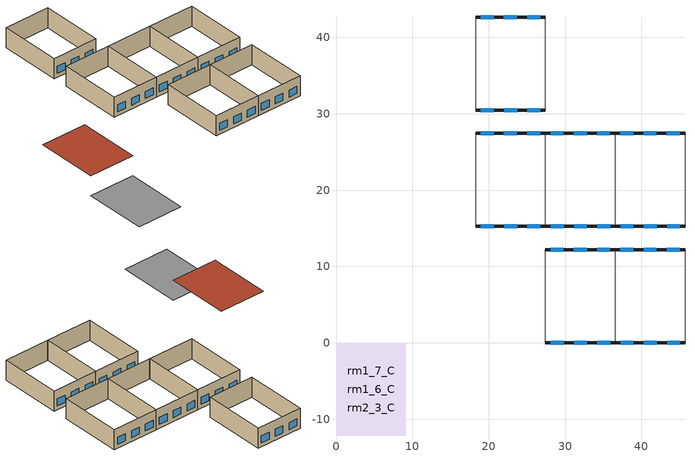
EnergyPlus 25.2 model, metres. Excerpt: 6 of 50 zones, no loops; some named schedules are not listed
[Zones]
rm1_6_C
 floor outside (SIMULATED_SL110): 0,-12.19 0,0 9.14,0 9.14,-12.19 z0
 wall outside (4_CONC_RADVA135): 36.58,12.19 27.43,12.19 / 27.43,0 36.58,0 z0:3.96
 wall to rm1_5_C (PARTITION115_rev): 27.43,12.19 27.43,0 z0:3.96
 wall to rm1_7_C (PARTITION115): 36.58,0 36.58,12.19 z0:3.96
 window (GT3): 35.88,12.19 34.2,12.19 / 32.83,12.19 31.15,12.19 / 29.78,12.19 28.1,12.19 / 28.13,0 29.81,0 / 31.18,0 32.86,0 / 34.23,0 35.91,0 z0.76:2.13
 roof outside (CONC_4_IN_NO96): 0,12.19 0,0 9.14,0 9.14,12.19 z3.96
rm1_7_C
 floor outside (SIMULATED_SL110): 0,-12.19 0,0 9.14,0 9.14,-12.19 z0
 wall outside (4_CONC_RADVA135): 45.72,12.19 36.58,12.19 / 36.58,0 45.72,0 z0:3.96
 wall to rm1_8_C (PARTITION115): 45.72,0 45.72,12.19 z0:3.96
 window (GT3): 45.02,12.19 43.34,12.19 / 41.97,12.19 40.3,12.19 / 38.92,12.19 37.25,12.19 / 37.28,0 38.95,0 / 40.33,0 42,0 / 43.37,0 45.05,0 z0.76:2.13
 roof outside (CONC_4_IN_NO96): 0,12.19 0,0 9.14,0 9.14,12.19 z3.96
rm2_3_C
 floor outside (SIMULATED_SL110): 0,-12.19 0,0 9.14,0 9.14,-12.19 z0
 wall outside (4_CONC_RADVA135): 27.43,27.43 18.29,27.43 / 18.29,15.24 27.43,15.24 z0:3.96
 wall to rm2_2_C (PARTITION115_rev): 18.29,27.43 18.29,15.24 z0:3.96
 wall to rm2_4_C (PARTITION115): 27.43,15.24 27.43,27.43 z0:3.96
 window (GT3): 26.73,27.43 25.05,27.43 / 23.68,27.43 22.01,27.43 / 20.64,27.43 18.96,27.43 / 18.99,15.24 20.66,15.24 / 22.04,15.24 23.71,15.24 / 25.09,15.24 26.76,15.24 z0.76:2.13
 roof outside (CONC_4_IN_NO96): 0,12.19 0,0 9.14,0 9.14,12.19 z3.96
rm2_4_C
 floor outside (SIMULATED_SL110): 0,-12.19 0,0 9.14,0 9.14,-12.19 z0
 wall outside (4_CONC_RADVA135): 36.58,27.43 27.43,27.43 / 27.43,15.24 36.58,15.24 z0:3.96
 wall to rm2_5_C (PARTITION115): 36.58,15.24 36.58,27.43 z0:3.96
 window (GT3): 35.88,27.43 34.2,27.43 / 32.83,27.43 31.15,27.43 / 29.78,27.43 28.1,27.43 / 28.13,15.24 29.81,15.24 / 31.18,15.24 32.86,15.24 / 34.23,15.24 35.91,15.24 z0.76:2.13
 roof outside (CONC_4_IN_NO96): 0,12.19 0,0 9.14,0 9.14,12.19 z3.96
rm2_5_C
 floor outside (SIMULATED_SL110): 0,-12.19 0,0 9.14,0 9.14,-12.19 z0
 wall outside (4_CONC_RADVA135): 45.72,27.43 36.58,27.43 / 36.58,15.24 45.72,15.24 z0:3.96
 wall to rm2_6_C (PARTITION115): 45.72,15.24 45.72,27.43 z0:3.96
 window (GT3): 45.02,27.43 43.34,27.43 / 41.97,27.43 40.3,27.43 / 38.92,27.43 37.25,27.43 / 37.28,15.24 38.95,15.24 / 40.33,15.24 42,15.24 / 43.37,15.24 45.05,15.24 z0.76:2.13
 roof outside (CONC_4_IN_NO96): 0,12.19 0,0 9.14,0 9.14,12.19 z3.96
rm3_3_C
 floor outside (SIMULATED_SL110): 0,-12.19 0,0 9.14,0 9.14,-12.19 z0
 wall outside (4_CONC_RADVA135): 27.43,42.67 18.29,42.67 / 18.29,30.48 27.43,30.48 z0:3.96
 wall to rm3_2_C (PARTITION115_rev): 18.29,42.67 18.29,30.48 z0:3.96
 wall to rm3_4_C (PARTITION115): 27.43,30.48 27.43,42.67 z0:3.96
 window (GT3): 26.73,42.67 25.05,42.67 / 23.68,42.67 22.01,42.67 / 20.64,42.67 18.96,42.67 / 18.99,30.48 20.66,30.48 / 22.04,30.48 23.71,30.48 / 25.09,30.48 26.76,30.48 z0.76:2.13
 roof outside (CONC_4_IN_NO96): 0,12.19 0,0 9.14,0 9.14,12.19 z3.96
[Material] Roughness=MediumRough; Thermal Absorptance=0.9
Name | Thickness {m} | Conductivity {W/m-K} | Density {kg/m3} | Specific Heat {J/kg-K} | Solar Absorptance
CONC_4_IN_NO96__CC03_97 | 0.10159 | 1.310345 | 2242.584 | 836.7661 | 0.7
SIMULATED_SL110__IN05_111 | 0.245821 | 0.04324 | 9.611076 | 836.7661 | 0
SIMULATED_SL110__MAT357_112 | 0.4572 | 0.8648 | 1361.569 | 836.7661 | 0
SIMULATED_SL110__MAT356_113 | 0.3048 | 0.51888 | 1601.846 | 836.7661 | 0
PARTITION115__GP02_87 | 0.0158801 | 0.160161 | 800.923 | 836.7661 | 0.3
4_CONC_RADVA135__CC14_80 | 0.10159 | 1.801724 | 2242.584 | 836.7661 | 0.7
4_CONC_RADVA135__IN36_136 | 0.0762 | 0.034592 | 28.83323 | 1213.311 | 0.7
4_CONC_RADVA135__GP02_87 | 0.0158801 | 0.160161 | 800.923 | 836.7661 | 0.7
[Construction]
CONC_4_IN_NO96: CONC_4_IN_NO96__CC03_97
SIMULATED_SL110: SIMULATED_SL110__IN05_111, SIMULATED_SL110__MAT357_112, SIMULATED_SL110__MAT356_113
PARTITION115; PARTITION115_rev: PARTITION115__GP02_87, PARTITION115__WMF00_116, PARTITION115__GP02_87
4_CONC_RADVA135: 4_CONC_RADVA135__CC14_80, 4_CONC_RADVA135__IN36_136, 4_CONC_RADVA135__GP02_87
GT3: BRONZE 6MM
rm1_6_CFURNCONS: rm1_6_CFURN
rm1_7_CFURNCONS: rm1_7_CFURN
rm2_3_CFURNCONS: rm2_3_CFURN
rm2_4_CFURNCONS: rm2_4_CFURN
rm2_5_CFURNCONS: rm2_5_CFURN
rm3_3_CFURNCONS: rm3_3_CFURN
[Material:NoMass]
PARTITION115__WMF00_116: Roughness=MediumRough; Thermal Resistance {m2-K/W}=0.107499; Thermal Absorptance=0.9; Solar Absorptance=0.3
[WindowMaterial:Glazing]
BRONZE 6MM: Optical Data Type=SpectralAverage; Thickness {m}=.006; Solar Transmittance at Normal Incidence=.482; Front Side Solar Reflectance at Normal Incidence=.054; Back Side Solar Reflectance at Normal Incidence=.054; Visible Transmittance at Normal Incidence=.534; Front Side Visible Reflectance at Normal Incidence=.057; Back Side Visible Reflectance at Normal Incidence=.057; Infrared Transmittance at Normal Incidence=0; Front Side Infrared Hemispherical Emissivity=.84; Back Side Infrared Hemispherical Emissivity=.84; Conductivity {W/m-K}=.9
[WindowMaterial:Shade] Solar Transmittance=0.8; Solar Reflectance=0.19; Visible Transmittance=0.8; Visible Reflectance=0.19; Infrared Hemispherical Emissivity=0.001; Infrared Transmittance=0.99; Thickness {m}=0.001; Conductivity {W/m-K}=10000; Shade to Glass Distance {m}=0.001; Top Opening Multiplier=0; Bottom Opening Multiplier=0; Left-Side Opening Multiplier=0; Right-Side Opening Multiplier=0; Airflow Permeability=0.8
Window1001WSM; Window2806WSM; Window2807WSM; Window1003WSM; Window2808WSM; Window2809WSM; Window1004WSM; Window2810WSM; Window2811WSM; Window2812WSM; Window1006WSM; Window2813WSM; Window2814WSM; Window1007WSM; Window2815WSM; Window2816WSM; Window1008WSM; Window2817WSM; Window2818WSM; Window1009WSM; Window2819WSM; Window2820WSM; Window1010WSM; Window2821WSM; Window2822WSM; Window1011WSM; Window2823WSM; Window2824WSM; Window1012WSM; Window2825WSM; Window2826WSM; Window1013WSM; Window2827WSM; Window2828WSM; Window1014WSM; Window2829WSM; Window2830WSM; Window1015WSM; Window2831WSM; Window2832WSM; Window1016WSM; Window2833WSM; Window2834WSM; Window1017WSM; Window2835WSM; Window2836WSM; Window1018WSM; Window2837WSM; Window2838WSM; Window1005WSM; Window2839WSM; Window2840WSM; Window1019WSM; Window2841WSM; Window2842WSM; Window1020WSM; Window2843WSM; Window2844WSM; Window1021WSM; Window2845WSM; Window2846WSM; Window1022WSM; Window2847WSM; Window2848WSM; Window2849WSM; Window1023WSM; Window2850WSM; Window2851WSM; Window1024WSM; Window2852WSM; Window2853WSM; Window1025WSM; Window2854WSM; Window2855WSM; Window1026WSM; Window2856WSM; Window2857WSM; Window2858WSM; Window1027WSM; Window2859WSM; Window2860WSM; Window1028WSM; Window2861WSM; Window2862WSM; Window1029WSM; Window2863WSM; Window2864WSM; Window1030WSM; Window2865WSM; Window2866WSM; Window1031WSM; Window2867WSM; Window2868WSM; Window1032WSM; Window2869WSM; Window2870WSM; Window1033WSM; Window2871WSM; Window2872WSM; Window1034WSM; Window2873WSM; Window2874WSM; Window1035WSM; Window2875WSM; Window2876WSM; Window1036WSM; Window2877WSM; Window2878WSM; Window1037WSM; Window2879WSM; Window2880WSM; Window1038WSM; Window2881WSM; Window2882WSM; Window1039WSM
[WindowProperty:ShadingControl] Shading Type=InteriorShade; Shading Control Type=AlwaysOn; Setpoint {W/m2, W or deg C}=10.9383; Shading Control Is Scheduled=NO; Glare Control Is Active=NO
Name | Shading Device Material
Window1001WSC | Window1001WSM
Window2806WSC | Window2806WSM
Window2807WSC | Window2807WSM
Window1003WSC | Window1003WSM
Window2808WSC | Window2808WSM
Window2809WSC | Window2809WSM
Window1004WSC | Window1004WSM
Window2810WSC | Window2810WSM
Window2811WSC | Window2811WSM
Window2812WSC | Window2812WSM
Window1006WSC | Window1006WSM
Window2813WSC | Window2813WSM
Window2814WSC | Window2814WSM
Window1007WSC | Window1007WSM
Window2815WSC | Window2815WSM
Window2816WSC | Window2816WSM
Window1008WSC | Window1008WSM
Window2817WSC | Window2817WSM
Window2818WSC | Window2818WSM
Window1009WSC | Window1009WSM
Window2819WSC | Window2819WSM
Window2820WSC | Window2820WSM
Window1010WSC | Window1010WSM
Window2821WSC | Window2821WSM
Window2822WSC | Window2822WSM
Window1011WSC | Window1011WSM
Window2823WSC | Window2823WSM
Window2824WSC | Window2824WSM
Window1012WSC | Window1012WSM
Window2825WSC | Window2825WSM
Window2826WSC | Window2826WSM
Window1013WSC | Window1013WSM
Window2827WSC | Window2827WSM
Window2828WSC | Window2828WSM
Window1014WSC | Window1014WSM
Window2829WSC | Window2829WSM
Window2830WSC | Window2830WSM
Window1015WSC | Window1015WSM
Window2831WSC | Window2831WSM
Window2832WSC | Window2832WSM
Window1016WSC | Window1016WSM
Window2833WSC | Window2833WSM
Window2834WSC | Window2834WSM
Window1017WSC | Window1017WSM
Window2835WSC | Window2835WSM
Window2836WSC | Window2836WSM
Window1018WSC | Window1018WSM
Window2837WSC | Window2837WSM
Window2838WSC | Window2838WSM
Window1005WSC | Window1005WSM
Window2839WSC | Window2839WSM
Window2840WSC | Window2840WSM
Window1019WSC | Window1019WSM
Window2841WSC | Window2841WSM
Window2842WSC | Window2842WSM
Window1020WSC | Window1020WSM
Window2843WSC | Window2843WSM
Window2844WSC | Window2844WSM
Window1021WSC | Window1021WSM
Window2845WSC | Window2845WSM
Window2846WSC | Window2846WSM
Window1022WSC | Window1022WSM
Window2847WSC | Window2847WSM
Window2848WSC | Window2848WSM
Window2849WSC | Window2849WSM
Window1023WSC | Window1023WSM
Window2850WSC | Window2850WSM
Window2851WSC | Window2851WSM
Window1024WSC | Window1024WSM
Window2852WSC | Window2852WSM
Window2853WSC | Window2853WSM
Window1025WSC | Window1025WSM
Window2854WSC | Window2854WSM
Window2855WSC | Window2855WSM
Window1026WSC | Window1026WSM
Window2856WSC | Window2856WSM
Window2857WSC | Window2857WSM
Window2858WSC | Window2858WSM
Window1027WSC | Window1027WSM
Window2859WSC | Window2859WSM
Window2860WSC | Window2860WSM
Window1028WSC | Window1028WSM
Window2861WSC | Window2861WSM
Window2862WSC | Window2862WSM
Window1029WSC | Window1029WSM
Window2863WSC | Window2863WSM
Window2864WSC | Window2864WSM
Window1030WSC | Window1030WSM
Window2865WSC | Window2865WSM
Window2866WSC | Window2866WSM
Window1031WSC | Window1031WSM
Window2867WSC | Window2867WSM
Window2868WSC | Window2868WSM
Window1032WSC | Window1032WSM
Window2869WSC | Window2869WSM
Window2870WSC | Window2870WSM
Window1033WSC | Window1033WSM
Window2871WSC | Window2871WSM
Window2872WSC | Window2872WSM
Window1034WSC | Window1034WSM
Window2873WSC | Window2873WSM
Window2874WSC | Window2874WSM
Window1035WSC | Window1035WSM
Window2875WSC | Window2875WSM
Window2876WSC | Window2876WSM
Window1036WSC | Window1036WSM
Window2877WSC | Window2877WSM
Window2878WSC | Window2878WSM
Window1037WSC | Window1037WSM
Window2879WSC | Window2879WSM
Window2880WSC | Window2880WSM
Window1038WSC | Window1038WSM
Window2881WSC | Window2881WSM
Window2882WSC | Window2882WSM
Window1039WSC | Window1039WSM
Window2883WSC | Window2883WSM
Window2884WSC | Window2884WSM
Window1040WSC | Window1040WSM
Window2885WSC | Window2885WSM
Window2886WSC | Window2886WSM
Window1041WSC | Window1041WSM
Window2887WSC | Window2887WSM
Window2888WSC | Window2888WSM
Window1042WSC | Window1042WSM
Window2889WSC | Window2889WSM
Window2890WSC | Window2890WSM
Window1043WSC | Window1043WSM
Window2891WSC | Window2891WSM
Window2892WSC | Window2892WSM
Window1044WSC | Window1044WSM
Window2893WSC | Window2893WSM
Window2894WSC | Window2894WSM
Window2895WSC | Window2895WSM
Window1045WSC | Window1045WSM
Window2896WSC | Window2896WSM
Window2897WSC | Window2897WSM
Window1046WSC | Window1046WSM
Window2898WSC | Window2898WSM
Window2899WSC | Window2899WSM
Window1047WSC | Window1047WSM
Window2900WSC | Window2900WSM
Window2901WSC | Window2901WSM
Window1048WSC | Window1048WSM
Window2902WSC | Window2902WSM
Window2903WSC | Window2903WSM
Window2904WSC | Window2904WSM
Window1049WSC | Window1049WSM
Window2905WSC | Window2905WSM
Window2906WSC | Window2906WSM
Window1050WSC | Window1050WSM
Window2907WSC | Window2907WSM
Window2908WSC | Window2908WSM
Window1051WSC | Window1051WSM
Window2909WSC | Window2909WSM
Window2910WSC | Window2910WSM
Window1052WSC | Window1052WSM
Window2911WSC | Window2911WSM
Window2912WSC | Window2912WSM
Window1053WSC | Window1053WSM
Window2913WSC | Window2913WSM
Window2914WSC | Window2914WSM
Window1054WSC | Window1054WSM
Window2915WSC | Window2915WSM
Window2916WSC | Window2916WSM
Window1055WSC | Window1055WSM
Window2917WSC | Window2917WSM
Window2918WSC | Window2918WSM
Window1056WSC | Window1056WSM
Window2919WSC | Window2919WSM
Window2920WSC | Window2920WSM
Window1057WSC | Window1057WSM
Window2921WSC | Window2921WSM
Window2922WSC | Window2922WSM
Window1058WSC | Window1058WSM
Window2923WSC | Window2923WSM
Window2924WSC | Window2924WSM
Window1059WSC | Window1059WSM
Window2925WSC | Window2925WSM
Window2926WSC | Window2926WSM
Window1060WSC | Window1060WSM
Window2927WSC | Window2927WSM
Window2928WSC | Window2928WSM
Window1061WSC | Window1061WSM
Window2929WSC | Window2929WSM
Window2930WSC | Window2930WSM
Window1062WSC | Window1062WSM
Window2931WSC | Window2931WSM
Window2932WSC | Window2932WSM
Window1063WSC | Window1063WSM
Window2933WSC | Window2933WSM
Window2934WSC | Window2934WSM
Window1064WSC | Window1064WSM
Window2935WSC | Window2935WSM
Window2936WSC | Window2936WSM
Window1065WSC | Window1065WSM
Window2937WSC | Window2937WSM
Window2938WSC | Window2938WSM
Window1066WSC | Window1066WSM
Window2939WSC | Window2939WSM
Window2940WSC | Window2940WSM
Window2941WSC | Window2941WSM
Window1067WSC | Window1067WSM
Window2942WSC | Window2942WSM
Window2943WSC | Window2943WSM
Window1068WSC | Window1068WSM
Window2944WSC | Window2944WSM
Window2945WSC | Window2945WSM
Window1069WSC | Window1069WSM
Window2946WSC | Window2946WSM
Window2947WSC | Window2947WSM
Window1070WSC | Window1070WSM
Window2948WSC | Window2948WSM
Window2949WSC | Window2949WSM
Window2950WSC | Window2950WSM
Window1071WSC | Window1071WSM
Window2951WSC | Window2951WSM
Window2952WSC | Window2952WSM
Window1072WSC | Window1072WSM
Window2953WSC | Window2953WSM
Window2954WSC | Window2954WSM
Window1073WSC | Window1073WSM
Window2955WSC | Window2955WSM
Window2956WSC | Window2956WSM
Window1074WSC | Window1074WSM
Window2957WSC | Window2957WSM
Window2958WSC | Window2958WSM
Window1075WSC | Window1075WSM
Window2959WSC | Window2959WSM
Window2960WSC | Window2960WSM
Window1076WSC | Window1076WSM
Window2961WSC | Window2961WSM
Window2962WSC | Window2962WSM
Window1077WSC | Window1077WSM
Window2963WSC | Window2963WSM
Window2964WSC | Window2964WSM
Window1078WSC | Window1078WSM
Window2965WSC | Window2965WSM
Window2966WSC | Window2966WSM
Window1079WSC | Window1079WSM
Window2967WSC | Window2967WSM
Window2968WSC | Window2968WSM
Window1080WSC | Window1080WSM
Window2969WSC | Window2969WSM
Window2970WSC | Window2970WSM
Window1081WSC | Window1081WSM
Window2971WSC | Window2971WSM
Window2972WSC | Window2972WSM
Window1082WSC | Window1082WSM
Window2973WSC | Window2973WSM
Window2974WSC | Window2974WSM
Window1083WSC | Window1083WSM
Window2975WSC | Window2975WSM
Window2976WSC | Window2976WSM
Window1084WSC | Window1084WSM
Window2977WSC | Window2977WSM
Window2978WSC | Window2978WSM
Window1085WSC | Window1085WSM
Window2979WSC | Window2979WSM
Window2980WSC | Window2980WSM
Window1086WSC | Window1086WSM
Window2981WSC | Window2981WSM
Window2982WSC | Window2982WSM
Window1087WSC | Window1087WSM
Window2983WSC | Window2983WSM
Window2984WSC | Window2984WSM
Window1088WSC | Window1088WSM
Window2985WSC | Window2985WSM
Window2986WSC | Window2986WSM
Window2987WSC | Window2987WSM
Window1089WSC | Window1089WSM
Window2988WSC | Window2988WSM
Window2989WSC | Window2989WSM
Window1090WSC | Window1090WSM
Window2990WSC | Window2990WSM
Window2991WSC | Window2991WSM
Window1091WSC | Window1091WSM
Window2992WSC | Window2992WSM
Window2993WSC | Window2993WSM
Window1092WSC | Window1092WSM
Window2994WSC | Window2994WSM
Window2995WSC | Window2995WSM
Window2996WSC | Window2996WSM
Window1093WSC | Window1093WSM
Window2997WSC | Window2997WSM
Window2998WSC | Window2998WSM
Window1094WSC | Window1094WSM
Window2999WSC | Window2999WSM
Window3000WSC | Window3000WSM
Window1095WSC | Window1095WSM
Window3001WSC | Window3001WSM
Window3002WSC | Window3002WSM
Window1096WSC | Window1096WSM
Window3003WSC | Window3003WSM
Window3004WSC | Window3004WSM
Window1097WSC | Window1097WSM
Window3005WSC | Window3005WSM
Window3006WSC | Window3006WSM
Window1098WSC | Window1098WSM
Window3007WSC | Window3007WSM
Window3008WSC | Window3008WSM
Window1099WSC | Window1099WSM
Window3009WSC | Window3009WSM
Window3010WSC | Window3010WSM
Window1100WSC | Window1100WSM
Window3011WSC | Window3011WSM
Window3012WSC | Window3012WSM
Window1101WSC | Window1101WSM
Window3013WSC | Window3013WSM
Window3014WSC | Window3014WSM
Window1102WSC | Window1102WSM
Window3015WSC | Window3015WSM
Window3016WSC | Window3016WSM
Window1103WSC | Window1103WSM
Window3017WSC | Window3017WSM
Window3018WSC | Window3018WSM
Window1104WSC | Window1104WSM
Window3019WSC | Window3019WSM
Window3020WSC | Window3020WSM
Window1105WSC | Window1105WSM
Window3021WSC | Window3021WSM
Window3022WSC | Window3022WSM
Window1106WSC | Window1106WSM
Window3023WSC | Window3023WSM
Window3024WSC | Window3024WSM
Window1107WSC | Window1107WSM
Window3025WSC | Window3025WSM
Window3026WSC | Window3026WSM
Window1108WSC | Window1108WSM
Window3027WSC | Window3027WSM
Window3028WSC | Window3028WSM
Window1109WSC | Window1109WSM
Window3029WSC | Window3029WSM
Window3030WSC | Window3030WSM
Window1110WSC | Window1110WSM
Window3031WSC | Window3031WSM
Window3032WSC | Window3032WSM
Window3033WSC | Window3033WSM
Window1111WSC | Window1111WSM
Window3034WSC | Window3034WSM
Window3035WSC | Window3035WSM
[Zone] Type=1; Multiplier=1; Ceiling Height {m}=3.9624; Volume {m3}=441.7421
rm1_6_C; rm1_7_C; rm2_3_C; rm2_4_C; rm2_5_C; rm3_3_C
[People] Number of People Schedule=OffOcc; Number of People Calculation Method=People; Number of People=4.363636; Fraction Radiant=0.3
Name | Zone or ZoneList | Activity Level Schedule
rm1_6_C_PEOPLE | rm1_6_C | rm1_6_CActSched
rm1_7_C_PEOPLE | rm1_7_C | rm1_7_CActSched
rm2_3_C_PEOPLE | rm2_3_C | rm2_3_CActSched
rm2_4_C_PEOPLE | rm2_4_C | rm2_4_CActSched
rm2_5_C_PEOPLE | rm2_5_C | rm2_5_CActSched
rm3_3_C_PEOPLE | rm3_3_C | rm3_3_CActSched
[Lights] Schedule=OffLgt; Design Level Calculation Method=LightingLevel; Lighting Level {W}=2400; Return Air Fraction=0; Fraction Radiant=0.59; Fraction Visible=0.1; Fraction Replaceable=0
Name | Zone or ZoneList
rm1_6_C_LIGHTS | rm1_6_C
rm1_7_C_LIGHTS | rm1_7_C
rm2_3_C_LIGHTS | rm2_3_C
rm2_4_C_LIGHTS | rm2_4_C
rm2_5_C_LIGHTS | rm2_5_C
rm3_3_C_LIGHTS | rm3_3_C
[ElectricEquipment] Schedule=OffLgt; Design Level Calculation Method=EquipmentLevel; Design Level {W}=900.0001; Fraction Latent=0; Fraction Radiant=0.7; Fraction Lost=0
Name | Zone or ZoneList
rm1_6_C_EQUIP | rm1_6_C
rm1_7_C_EQUIP | rm1_7_C
rm2_3_C_EQUIP | rm2_3_C
rm2_4_C_EQUIP | rm2_4_C
rm2_5_C_EQUIP | rm2_5_C
rm3_3_C_EQUIP | rm3_3_C
[ZoneInfiltration:DesignFlowRate] Schedule=OffInf; Design Flow Rate Calculation Method=Flow/Zone; Design Flow Rate {m3/s}=0.0173681; Constant Term Coefficient=0; Temperature Term Coefficient=0; Velocity Term Coefficient=0.224; Velocity Squared Term Coefficient=0
Name | Zone or ZoneList
rm1_6_C_INFILT | rm1_6_C
rm1_7_C_INFILT | rm1_7_C
rm2_3_C_INFILT | rm2_3_C
rm2_4_C_INFILT | rm2_4_C
rm2_5_C_INFILT | rm2_5_C
rm3_3_C_INFILT | rm3_3_C
[InternalMass] Surface Area {m2}=111.4836
Name | Construction | Zone
rm1_6_CFURNMASS | rm1_6_CFURNCONS | rm1_6_C
rm1_7_CFURNMASS | rm1_7_CFURNCONS | rm1_7_C
rm2_3_CFURNMASS | rm2_3_CFURNCONS | rm2_3_C
rm2_4_CFURNMASS | rm2_4_CFURNCONS | rm2_4_C
rm2_5_CFURNMASS | rm2_5_CFURNCONS | rm2_5_C
rm3_3_CFURNMASS | rm3_3_CFURNCONS | rm3_3_C
